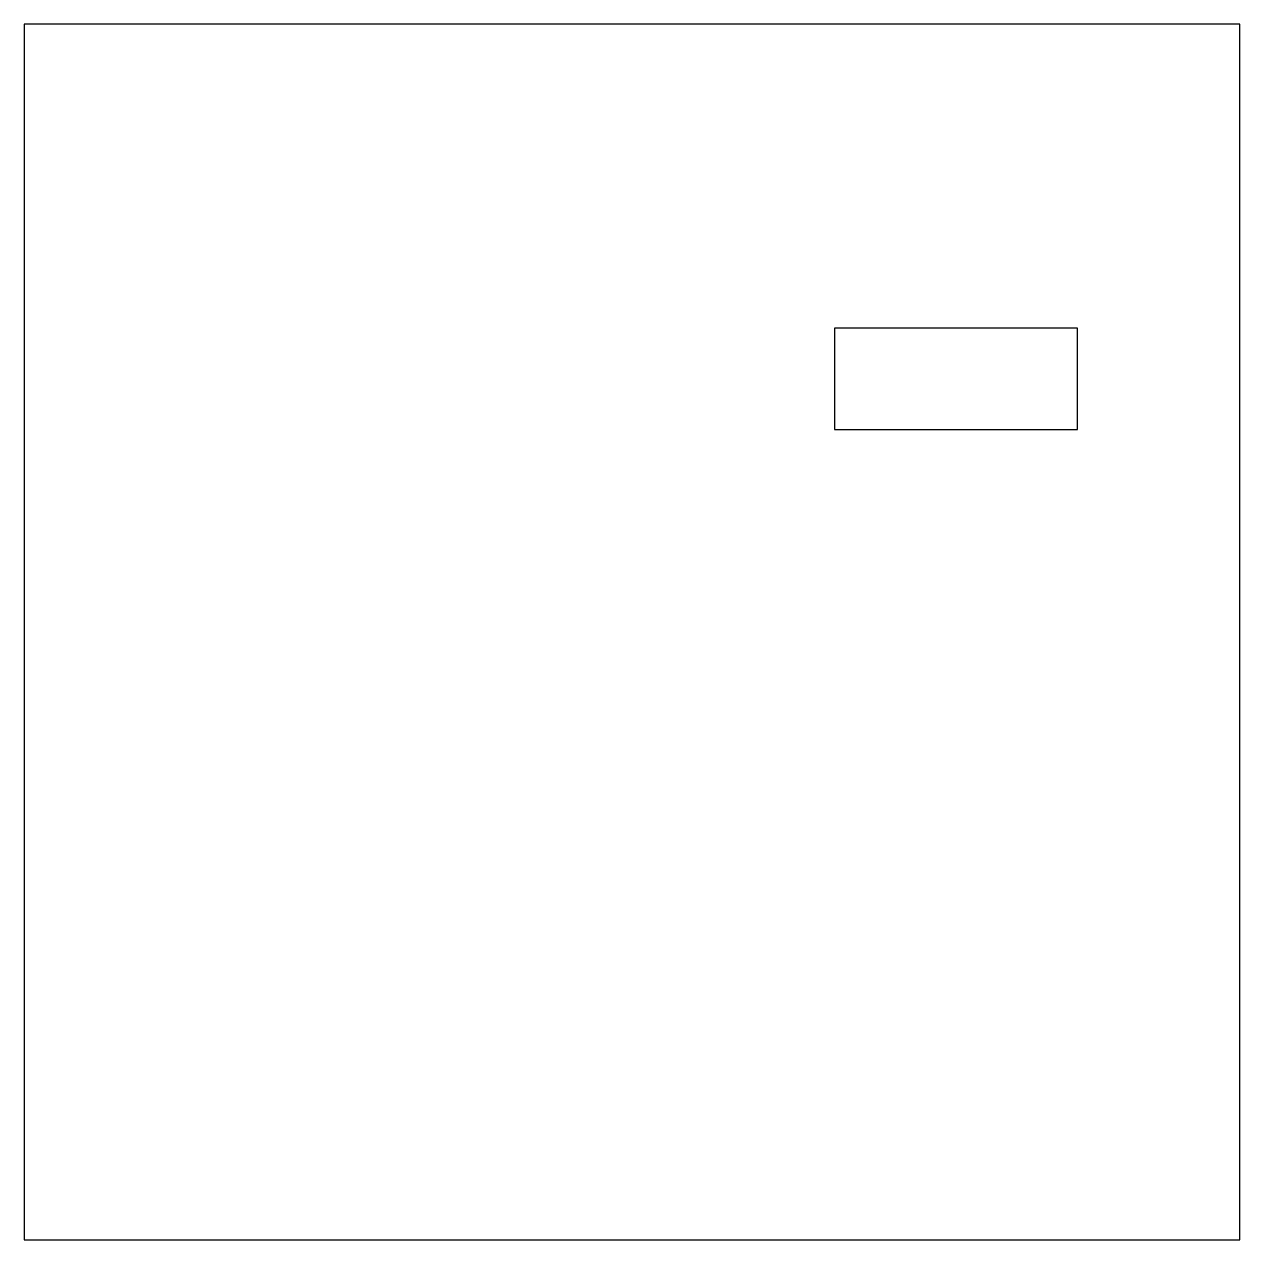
# Model space of a CAD drawing. Header units: metres. Extents: x 0 to 6, y 0 to 6.
import ezdxf

# ---------------------------------------------------------------- set-up
doc = ezdxf.new("R2010")
doc.units = ezdxf.units.M

msp = doc.modelspace()

# ---------------------------------------------------------------- linework, layer by layer
at = {"layer": 'door'}
msp.add_line((2.5, 0), (3.5, 0), dxfattribs=at)
at = {"layer": 'floor'}
msp.add_lwpolyline([(0, 0), (6, 0), (6, 6), (0, 6)], close=True, dxfattribs=at)
at = {"layer": 'furniture'}
msp.add_lwpolyline([(4, 4), (5.2, 4), (5.2, 4.5), (4, 4.5)], close=True, dxfattribs=at)
at = {"layer": 'wall'}
for p, q in [((6, 6), (0, 6)), ((0, 6), (0, 0)), ((6, 0), (6, 6)), ((0, 0), (6, 0))]:
    msp.add_line(p, q, dxfattribs=at)

doc.saveas('drawing.dxf')
